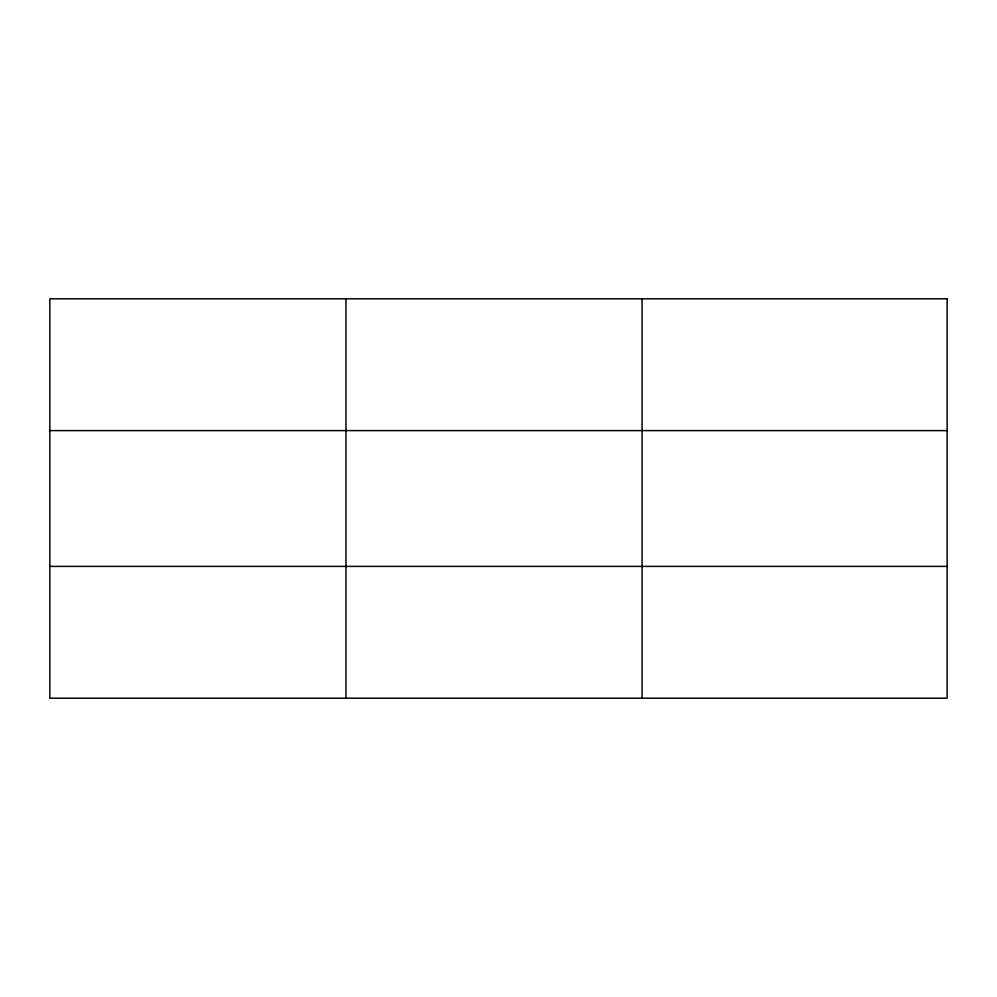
<?xml version="1.0" encoding="UTF-8"?>
<svg xmlns="http://www.w3.org/2000/svg" width="997" height="997" viewBox="0 0 997 997"><rect width="100%" height="100%" fill="white"/><g stroke="black" fill="none" stroke-linecap="round" stroke-linejoin="round"><path stroke-width="1.5" d="M345.959 298.813L345.959 698.187M642.068 298.813L642.068 698.187M49.85 430.604L947.15 430.604M49.85 566.396L947.15 566.396M947.15 298.813L947.15 698.187L49.85 698.187L49.85 298.813L947.15 298.813"/></g></svg>
